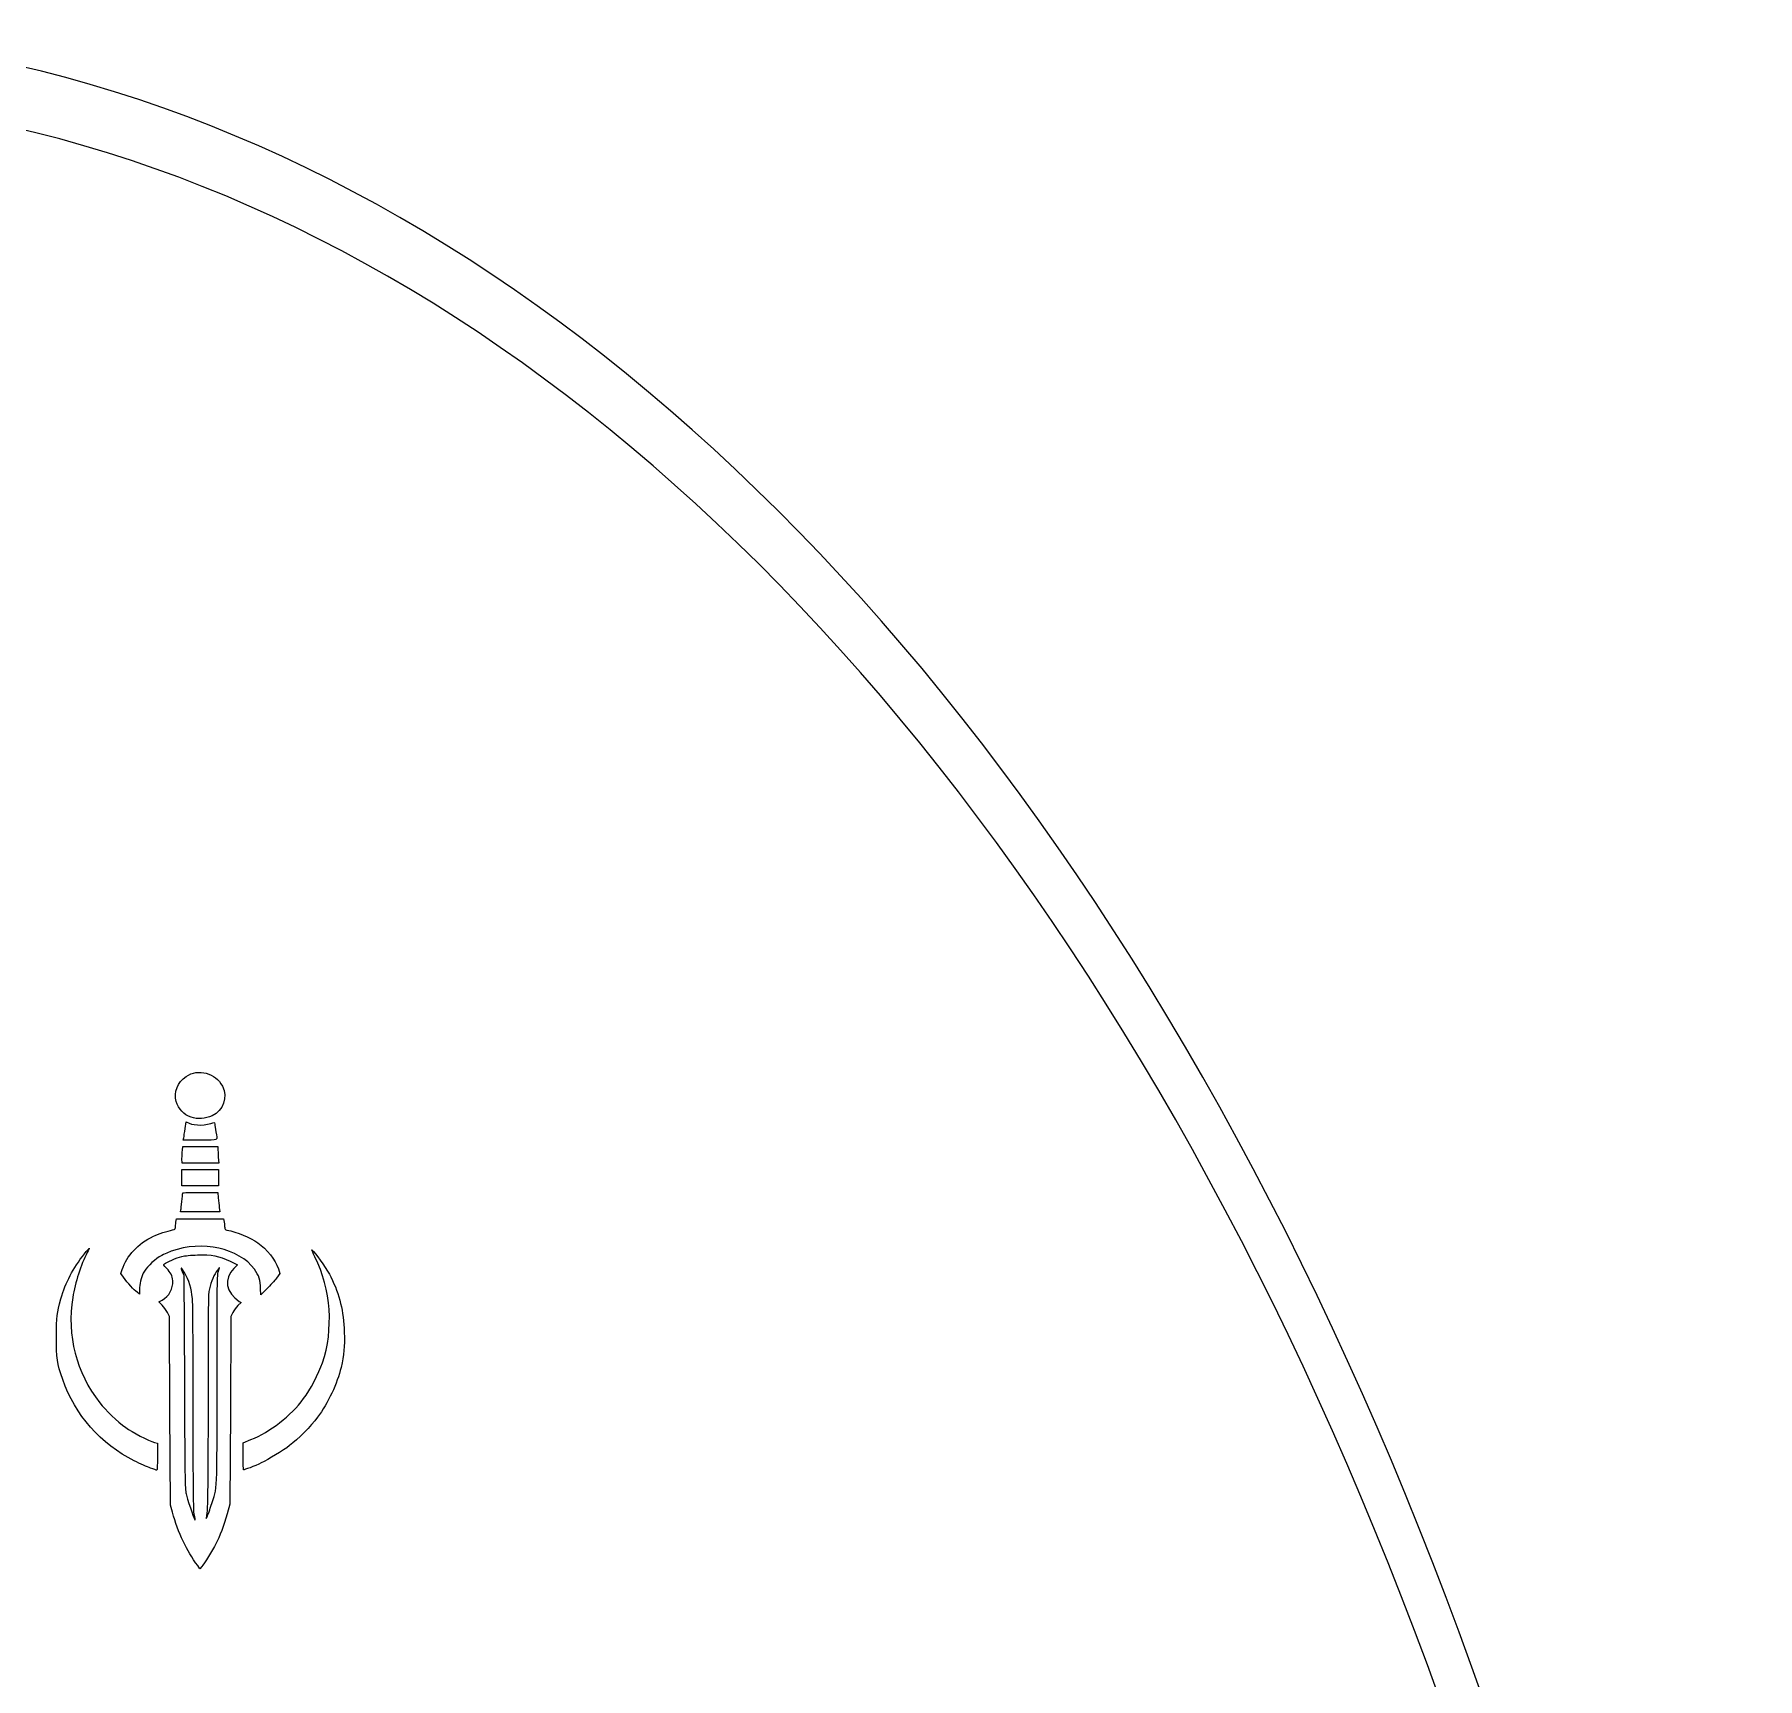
# Model space of a CAD drawing. Header units: millimetres. Extents: x 89 to 151, y 168 to 272.
# Drawn here: x 125.36 to 151.03, y 247.37 to 271.87 of the extents above; entities that cross this region are included whole.
import ezdxf

# ---------------------------------------------------------------- set-up
doc = ezdxf.new("R2010")
doc.units = ezdxf.units.MM
doc.layers.add('Layer_1', color=7, linetype='CONTINUOUS')

msp = doc.modelspace()

# ---------------------------------------------------------------- linework, layer by layer
at = {"layer": 'Layer_1', "color": 7}
for points in [[(127.6917, 255.73497)], [(127.55645, 254.833877), (127.55645, 254.956597), (127.82863, 254.956597), (128.10082, 254.956597), (128.10082, 254.833877), (128.10082, 254.711155), (127.82863, 254.711155), (127.55645, 254.711155)]]:
    msp.add_lwpolyline(points, close=True, dxfattribs=at)
for points in [[(127.60294, 255.565549), (127.61644, 255.667609), (127.66174, 255.646379)], [(127.56354, 255.242056), (127.57154, 255.298076), (127.8311, 255.298076), (128.09063, 255.298076), (128.09069, 255.263396)], [(127.82716, 255.394119), (127.57593, 255.394119), (127.58284, 255.428806)], [(128.09769, 255.140676), (128.10469, 255.052626), (127.83085, 255.052626), (127.55701, 255.052626), (127.55654, 255.119337)], [(127.82808, 254.615109), (128.0882, 254.615109), (128.0962, 254.532419)], [(127.46546, 254.170643), (127.47246, 254.220153), (127.82498, 254.220153), (128.17747, 254.220153), (128.18447, 254.170643)], [(128.1117, 254.388354), (128.1197, 254.326994), (127.82624, 254.326994), (127.53281, 254.326994), (127.53925, 254.356332)], [(126.68435, 253.352547), (126.64405, 253.407927), (126.66345, 253.464567)], [(127.5613, 253.438589), (127.5856, 253.382569), (127.5926, 251.787198)], [(128.27298, 253.590882), (128.38592, 253.537332), (128.32682, 253.479232)], [(128.99297, 253.476239), (129.01647, 253.408999), (128.96517, 253.339339)], [(126.92413, 253.165918), (126.92396, 253.098678), (126.88616, 253.126438)], [(128.82261, 253.17822), (128.73231, 253.08677), (128.72787, 253.181369)], [(127.26048, 252.935607), (127.21328, 252.982457), (127.26038, 253.008687)], [(128.41042, 252.991739), (128.43852, 252.974419), (128.39022, 252.929369)], [(127.41408, 249.850328), (127.38468, 249.957042), (127.37768, 251.360329), (127.37068, 252.763617), (127.33918, 252.826187)], [(128.31242, 252.823967), (128.28292, 252.763637), (128.27692, 251.365686), (128.27092, 249.967735), (128.22982, 249.823671)], [(127.1449, 250.88963), (127.19, 250.87673), (127.19, 250.675662)], [(128.46689, 250.687153), (128.46716, 250.885463), (128.58272, 250.931413)], [(127.0869, 250.506344), (127.08739, 250.506334)], [(128.47241, 250.482856), (128.47389, 250.482834)], [(127.74168, 249.81299), (127.73901, 249.812979)], [(127.98816, 249.941139), (127.98855, 249.941186)], [(127.8506, 249.039977), (127.8235, 249.008627), (127.79011, 249.05596)]]:
    msp.add_lwpolyline(points, dxfattribs=at)
at = {"layer": 'Layer_1', "color": 1}
for points in [[(142.245113, 257.223045), (136.619022, 266.599864), (128.988405, 271.867706), (121.03191, 271.867706)], [(151.03191, 221.867706), (151.03191, 235.12853), (147.871205, 247.846226), (142.245113, 257.223045)]]:
    msp.add_open_spline(points, degree=3, dxfattribs=at)
at = {"layer": 'Layer_1', "color": 7}
for points in [[(141.851937, 256.56775), (136.330122, 265.770774), (128.840935, 270.940979), (121.03191, 270.940979)], [(150.475874, 221.867706), (150.475874, 234.882747), (147.373751, 247.364726), (141.851937, 256.56775)], [(127.47165, 255.969642), (127.43075, 256.103913), (127.49205, 256.260713), (127.61751, 256.343633)], [(127.61751, 256.343633), (127.80058, 256.464624), (128.05708, 256.395783), (128.15818, 256.198513)], [(127.6917, 255.734968), (127.57906, 255.775088), (127.50754, 255.85136), (127.47165, 255.969642)], [(128.15818, 256.198513), (128.24288, 256.033996), (128.17358, 255.835148), (128.00496, 255.75533)], [(128.00496, 255.75533), (127.91006, 255.71038), (127.78378, 255.70217), (127.6917, 255.73497)], [(127.58284, 255.428806), (127.58684, 255.447866), (127.59494, 255.509416), (127.60294, 255.565549)], [(127.66174, 255.646379), (127.74794, 255.605959), (127.91676, 255.610859), (128.03171, 255.657109)], [(128.06171, 255.51857), (128.08971, 255.37983), (128.11591, 255.394119), (127.82716, 255.394119)], [(128.03171, 255.657109), (128.04071, 255.660909), (128.04521, 255.652709), (128.04521, 255.632449)], [(128.04521, 255.632449), (128.04521, 255.615809), (128.05321, 255.564589), (128.06171, 255.51857)], [(127.55654, 255.119337), (127.55659, 255.155997), (127.56054, 255.211257), (127.56354, 255.242056)], [(128.09069, 255.263396), (128.09073, 255.244336), (128.09469, 255.189086), (128.09769, 255.140676)], [(127.53925, 254.356332), (127.54525, 254.379682), (127.56665, 254.573069), (127.56765, 254.607109)], [(127.56765, 254.607109), (127.56782, 254.611309), (127.685, 254.615109), (127.82808, 254.615109)], [(128.0962, 254.532419), (128.1012, 254.486939), (128.1072, 254.422103), (128.1117, 254.388354)], [(127.45746, 254.091813), (127.45746, 254.107943), (127.46146, 254.143423), (127.46546, 254.170643)], [(128.18447, 254.170643), (128.18847, 254.143423), (128.19247, 254.107473), (128.19247, 254.090813)], [(126.66345, 253.464567), (126.73405, 253.67311), (126.90168, 253.851185), (127.12964, 253.961373)], [(127.12964, 253.961373), (127.19804, 253.994553), (127.34293, 254.041883), (127.41596, 254.055033)], [(127.41596, 254.055033), (127.45166, 254.061433), (127.45746, 254.066433), (127.45746, 254.091813)], [(128.19247, 254.090813), (128.19247, 254.066363), (128.19947, 254.059293), (128.22287, 254.054223)], [(128.22287, 254.054223), (128.38181, 254.021663), (128.56662, 253.945348), (128.68808, 253.862076)], [(125.75338, 253.030401), (125.82388, 253.278578), (125.92902, 253.479072), (126.104, 253.700031)], [(126.1457, 253.719351), (126.0497, 253.536479), (125.96332, 253.270617), (125.92876, 253.050662)], [(126.104, 253.700031), (126.1398, 253.745511), (126.1723, 253.782731), (126.1742, 253.782731)], [(126.1742, 253.782731), (126.1772, 253.782731), (126.1641, 253.754221), (126.1457, 253.719351)], [(127.39724, 253.739464), (127.34334, 253.720554), (127.26207, 253.681544), (127.21735, 253.652824)], [(127.29686, 253.55139), (127.32666, 253.57757), (127.47315, 253.63906), (127.55458, 253.659832)], [(128.63507, 253.470542), (128.4063, 253.783454), (127.86213, 253.901681), (127.39724, 253.739464)], [(127.55458, 253.659832), (127.59998, 253.671322), (127.68717, 253.680172), (127.78788, 253.683432)], [(127.78788, 253.683432), (127.99605, 253.690132), (128.10912, 253.668562), (128.27298, 253.590882)], [(128.68808, 253.862076), (128.82358, 253.769216), (128.94448, 253.616231), (128.99297, 253.476239)], [(129.53798, 253.654693), (129.47768, 253.776354), (129.47738, 253.777045), (129.51608, 253.734743)], [(129.51608, 253.734743), (129.58468, 253.659623), (129.72901, 253.447296), (129.77444, 253.354803)], [(126.98003, 253.413744), (126.94753, 253.346504), (126.92433, 253.24478), (126.92413, 253.165918)], [(127.21735, 253.652824), (127.12275, 253.591914), (127.01339, 253.481938), (126.98003, 253.413744)], [(127.32596, 253.484), (127.27916, 253.53163), (127.27766, 253.53491), (127.29686, 253.55139)], [(127.41816, 253.297668), (127.41116, 253.374568), (127.39046, 253.416873), (127.32596, 253.484)], [(127.5974, 253.413219), (127.5469, 253.500379), (127.5292, 253.512249), (127.5613, 253.438589)], [(127.71191, 253.035738), (127.69841, 253.177471), (127.65861, 253.308568), (127.5974, 253.413219)], [(128.06705, 253.429961), (128.02015, 253.360951), (127.97545, 253.241184), (127.95606, 253.137822)], [(128.11495, 253.494601), (128.11195, 253.494601), (128.09095, 253.465491), (128.06705, 253.429961)], [(128.07855, 251.824537), (128.07898, 253.300872), (128.08055, 253.385495), (128.09915, 253.438581)], [(128.09915, 253.438581), (128.10995, 253.469381), (128.11745, 253.494601), (128.11495, 253.494601)], [(128.32682, 253.479232), (128.17494, 253.3298), (128.21146, 253.116055), (128.41042, 252.991739)], [(128.72787, 253.181369), (128.72701, 253.304418), (128.70337, 253.376282), (128.63507, 253.470542)], [(129.64853, 252.075329), (129.81949, 252.572418), (129.7776, 253.170755), (129.53798, 253.654693)], [(126.88616, 253.126438), (126.84436, 253.156948), (126.74734, 253.265846), (126.68435, 253.352547)], [(127.26038, 253.008687), (127.36472, 253.067427), (127.42744, 253.182301), (127.41816, 253.297668)], [(128.96517, 253.339339), (128.93667, 253.301039), (128.87287, 253.228525), (128.82261, 253.17822)], [(129.77444, 253.354803), (129.90716, 253.084529), (129.96428, 252.849562), (129.97424, 252.532718)], [(125.68518, 252.470153), (125.68548, 252.771397), (125.69118, 252.809108), (125.75338, 253.030401)], [(125.92876, 253.050662), (125.83946, 252.481991), (125.97976, 251.93051), (126.32995, 251.481382)], [(127.33918, 252.826187), (127.32178, 252.860587), (127.28658, 252.909857), (127.26048, 252.935607)], [(127.72391, 251.403017), (127.7236, 252.395059), (127.71891, 252.955113), (127.71191, 253.035738)], [(127.95606, 253.137822), (127.94806, 253.095552), (127.94466, 252.561416), (127.94456, 251.531777)], [(128.39022, 252.929369), (128.36322, 252.904599), (128.32852, 252.857169), (128.31242, 252.823967)], [(125.77978, 251.826975), (125.69368, 252.073121), (125.68478, 252.137892), (125.68518, 252.470153)], [(129.97424, 252.532718), (129.98224, 252.313685), (129.97024, 252.196378), (129.92624, 252.00529)], [(129.36939, 251.542417), (129.46069, 251.665377), (129.59649, 251.923862), (129.64853, 252.075329)], [(129.92624, 252.00529), (129.87264, 251.770808), (129.73234, 251.474058), (129.57682, 251.264544)], [(126.84526, 250.614646), (126.34891, 250.86134), (125.96274, 251.300736), (125.77978, 251.826975)], [(127.5926, 251.787198), (127.5996, 250.19672), (127.5996, 250.191563), (127.6225, 250.106453)], [(127.98855, 249.941186), (128.08785, 250.258038), (128.07825, 250.065365), (128.07855, 251.824537)], [(126.32995, 251.481382), (126.41675, 251.370108), (126.59397, 251.200786), (126.71751, 251.111479)], [(127.73901, 249.812979), (127.72771, 249.877169), (127.72441, 250.191881), (127.72391, 251.403017)], [(127.94456, 251.531777), (127.94432, 250.138367), (127.93856, 249.834151), (127.91656, 249.764396)], [(128.58272, 250.931413), (128.86637, 251.044172), (129.17895, 251.286937), (129.36939, 251.542417)], [(126.71751, 251.111479), (126.81621, 251.040109), (127.05788, 250.914669), (127.1449, 250.88963)], [(129.57682, 251.264544), (129.47832, 251.131931), (129.28507, 250.936167), (129.15936, 250.841732)], [(129.15936, 250.841732), (129.06136, 250.768122), (128.8447, 250.635537), (128.73777, 250.583737)], [(127.08739, 250.506334), (127.03979, 250.523204), (126.93117, 250.571944), (126.84526, 250.614646)], [(127.19, 250.675662), (127.19, 250.565076), (127.186, 250.474828), (127.181, 250.475114)], [(128.47389, 250.482834), (128.46989, 250.486334), (128.46689, 250.578074), (128.46689, 250.687153)], [(128.73777, 250.583737), (128.64257, 250.537547), (128.47984, 250.475736), (128.47241, 250.482856)], [(127.181, 250.475114), (127.176, 250.475401), (127.1336, 250.489464), (127.0869, 250.506344)], [(127.6225, 250.106453), (127.6662, 249.951128), (127.74567, 249.721286), (127.75318, 249.72955)], [(127.79011, 249.05596), (127.6264, 249.27228), (127.49948, 249.540416), (127.41408, 249.850328)], [(127.75318, 249.72955), (127.75518, 249.73155), (127.74918, 249.76898), (127.74168, 249.81299)], [(127.92656, 249.770396), (127.93556, 249.785146), (127.96306, 249.861986), (127.98816, 249.941139)], [(128.22982, 249.823671), (128.18222, 249.657176), (128.11735, 249.484439), (128.06128, 249.377108)], [(127.91656, 249.764396), (127.91156, 249.751486), (127.916, 249.753776), (127.92656, 249.770396)], [(128.06128, 249.377108), (128.01258, 249.284478), (127.88654, 249.082301), (127.8506, 249.039977)]]:
    msp.add_open_spline(points, degree=3, dxfattribs=at)

doc.saveas('drawing.dxf')
